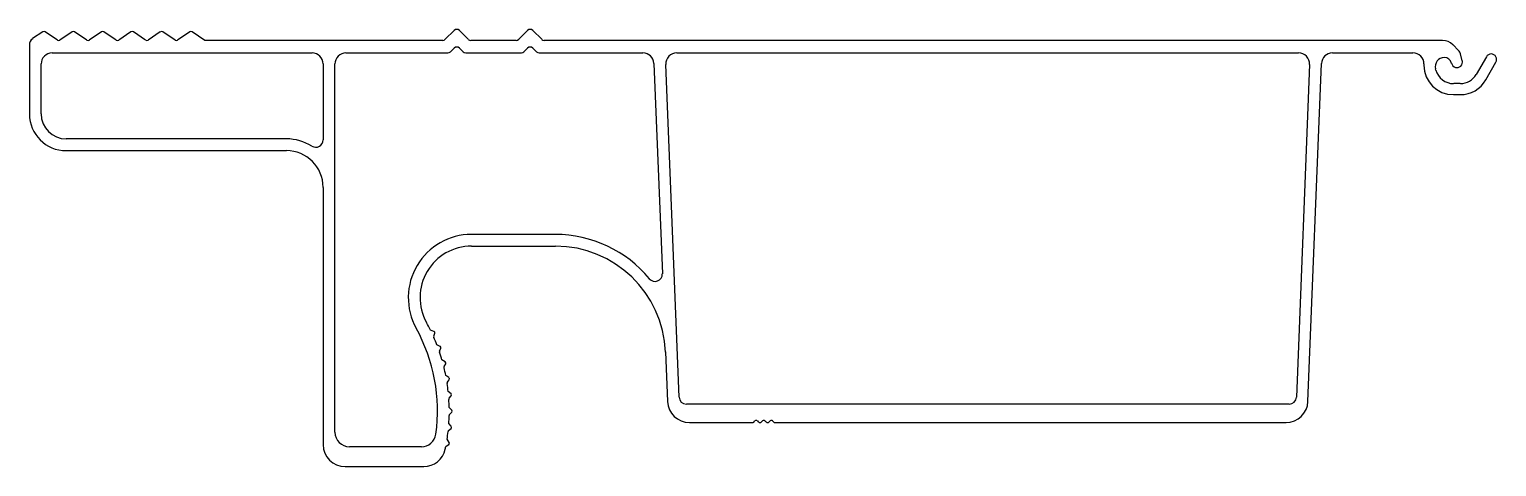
# Model space of a CAD drawing. Extents: x 3125 to 3325, y 2013 to 2073.
import ezdxf

# ---------------------------------------------------------------- set-up
doc = ezdxf.new("R2010")
doc.units = 0
doc.layers.get('0').update_dxf_attribs({"linetype": 'CONTINUOUS'})

msp = doc.modelspace()

# ---------------------------------------------------------------- linework, layer by layer
for p, q in [((3127.33, 2072.49), (3125.94, 2071.58)), ((3129.33, 2071.39), (3127.66, 2072.49)), ((3131.33, 2072.49), (3129.66, 2071.39)), ((3133.33, 2071.39), (3131.66, 2072.49)), ((3135.33, 2072.49), (3133.66, 2071.39)), ((3137.33, 2071.39), (3135.66, 2072.49)), ((3139.33, 2072.49), (3137.66, 2071.39)), ((3141.33, 2071.39), (3139.66, 2072.49)), ((3143.33, 2072.49), (3141.66, 2071.39)), ((3145.33, 2071.39), (3143.66, 2072.49)), ((3147.33, 2072.49), (3145.66, 2071.39)), ((3149.41, 2071.34), (3147.66, 2072.49)), ((3183.34, 2072.69), (3182.13, 2071.49)), ((3185.26, 2071.49), (3184.05, 2072.69)), ((3193.34, 2072.69), (3192.13, 2071.49)), ((3195.26, 2071.49), (3194.05, 2072.69)), ((3125.5, 2070.74), (3125.5, 2061.33)), ((3181.78, 2071.34), (3149.41, 2071.34)), ((3182.84, 2069.79), (3183.34, 2070.29)), ((3184.05, 2070.29), (3184.05, 2070.29)), ((3184.05, 2070.29), (3184.55, 2069.79)), ((3191.78, 2071.34), (3185.61, 2071.34)), ((3192.84, 2069.79), (3193.34, 2070.29)), ((3194.05, 2070.29), (3194.05, 2070.29)), ((3194.05, 2070.29), (3194.55, 2069.79)), ((3317.92, 2071.34), (3195.61, 2071.34)), ((3320.12, 2069.97), (3319.34, 2070.76)), ((3127.1, 2061.33), (3127.1, 2068.14)), ((3128.6, 2069.64), (3164, 2069.64)), ((3165.5, 2068.14), (3165.5, 2057.8)), ((3167.1, 2018.03), (3167.1, 2068.14)), ((3168.6, 2069.64), (3182.49, 2069.64)), ((3184.91, 2069.64), (3192.49, 2069.64)), ((3194.91, 2069.64), (3209.05, 2069.64)), ((3210.55, 2068.2), (3210.55, 2068.2)), ((3210.55, 2068.2), (3211.69, 2039.59)), ((3213.96, 2022.8), (3212.16, 2068.08)), ((3213.66, 2069.64), (3298.33, 2069.64)), ((3299.83, 2068.08), (3298.03, 2022.8)), ((3299.61, 2022.22), (3301.44, 2068.2)), ((3302.94, 2069.64), (3313.9, 2069.64)), ((3315.4, 2068.14), (3315.4, 2067.95)), ((3320.62, 2068.57), (3320.38, 2069.51)), ((3323.9, 2069.11), (3322.51, 2066.71)), ((3323.81, 2065.96), (3325.2, 2068.37)), ((3317.03, 2067.3), (3316.98, 2067.49)), ((3320.35, 2065.46), (3319.45, 2065.46)), ((3319.41, 2063.96), (3320.35, 2063.96)), ((3160.5, 2057.94), (3130.5, 2057.94)), ((3130.5, 2056.34), (3160.5, 2056.34)), ((3165.5, 2051.34), (3165.5, 2051.34)), ((3165.5, 2051.34), (3165.5, 2016.33)), ((3197.13, 2044.94), (3185.7, 2044.94)), ((3185.7, 2043.34), (3185.7, 2043.34)), ((3185.7, 2043.34), (3197.13, 2043.34)), ((3180.59, 2031.75), (3180.11, 2031.92)), ((3180.56, 2031.08), (3180.71, 2031.49)), ((3181.45, 2029.71), (3180.98, 2029.93)), ((3181.36, 2029.05), (3181.54, 2029.44)), ((3212.11, 2028.94), (3212.38, 2022.21)), ((3182.12, 2027.6), (3181.68, 2027.86)), ((3181.98, 2026.95), (3182.2, 2027.33)), ((3182.61, 2025.45), (3182.19, 2025.74)), ((3182.41, 2024.81), (3182.66, 2025.17)), ((3182.92, 2023.25), (3182.52, 2023.58)), ((3182.66, 2022.64), (3182.94, 2022.97)), ((3183.02, 2021.04), (3182.66, 2021.41)), ((3182.72, 2020.45), (3183.03, 2020.76)), ((3297.04, 2021.84), (3214.96, 2021.84)), ((3182.58, 2018.27), (3182.92, 2018.55)), ((3182.94, 2018.83), (3182.61, 2019.23)), ((3215.38, 2019.34), (3223.96, 2019.34)), ((3224.13, 2019.41), (3224.28, 2019.56)), ((3224.63, 2019.56), (3224.76, 2019.43)), ((3225.19, 2019.43), (3225.32, 2019.56)), ((3225.67, 2019.56), (3225.8, 2019.43)), ((3226.23, 2019.43), (3226.36, 2019.56)), ((3226.71, 2019.56), (3226.86, 2019.41)), ((3227.03, 2019.34), (3296.62, 2019.34)), ((3178.88, 2016.04), (3169.1, 2016.04)), ((3182.26, 2016.11), (3182.61, 2016.36)), ((3182.66, 2016.64), (3182.37, 2017.06)), ((3168.5, 2013.34), (3179.19, 2013.34))]:
    msp.add_line(p, q)
for centre, radius, start, end in [((3127.5, 2072.24), 0.3, 56.8406, 123.9496), ((3131.5, 2072.24), 0.3, 56.8375, 123.9491), ((3135.5, 2072.24), 0.3, 56.8369, 123.945), ((3139.5, 2072.24), 0.3, 56.8369, 123.945), ((3143.5, 2072.24), 0.3, 56.8406, 123.9488), ((3147.5, 2072.24), 0.3, 56.8406, 123.9488), ((3183.7, 2072.34), 0.5, 45.0007, 135.3311), ((3193.7, 2072.34), 0.5, 45.0007, 135.3311), ((3126.5, 2070.74), 1, 123.4563, 180.2591), ((3129.5, 2071.64), 0.3, 237.0903, 303.3993), ((3133.5, 2071.64), 0.3, 237.0866, 303.3955), ((3137.5, 2071.64), 0.3, 237.0866, 303.3955), ((3141.5, 2071.64), 0.3, 237.0869, 303.3993), ((3145.5, 2071.64), 0.3, 237.0903, 303.3993), ((3181.78, 2071.84), 0.5, 270.2849, 314.9993), ((3183.7, 2069.94), 0.5, 44.9915, 135.1377), ((3185.61, 2071.84), 0.5, 225.3911, 270.2867), ((3191.78, 2071.84), 0.5, 270.2849, 314.9993), ((3193.7, 2069.94), 0.5, 44.9915, 135.1377), ((3195.61, 2071.84), 0.5, 225.3911, 270.2866), ((3317.92, 2069.34), 2, 45.0038, 90), ((3128.6, 2068.14), 1.5, 90, 180.2115), ((3164, 2068.14), 1.5, 0, 90), ((3168.6, 2068.14), 1.5, 90, 180.2115), ((3182.49, 2070.14), 0.5, 270.285, 314.9949), ((3184.91, 2070.14), 0.5, 225.3822, 270.285), ((3192.49, 2070.14), 0.5, 270.285, 314.9949), ((3194.91, 2070.14), 0.5, 225.3822, 270.285), ((3209.05, 2068.14), 1.5, 2.2771, 90), ((3213.66, 2068.14), 1.5, 90, 182.4911), ((3298.33, 2068.14), 1.5, 357.7232, 90), ((3302.94, 2068.14), 1.5, 90, 177.9319), ((3313.9, 2068.14), 1.5, 0, 90), ((3318.14, 2067.8), 1.2, 88.7626, 195.3925), ((3318.19, 2068), 1, 12.6306, 91.4028), ((3319.9, 2068.39), 0.751, 192.6214, 14.2587), ((3319.42, 2069.26), 1, 14.258, 45.0044), ((3324.55, 2068.74), 0.75, 329.9994, 150.2241), ((3319.4, 2067.96), 4, 180.1328, 270.1007), ((3319.44, 2067.96), 2.5, 195.3161, 270.1274), ((3320.35, 2067.96), 2.5, 270.1274, 329.9995), ((3320.35, 2067.96), 4, 270.1007, 329.9995), ((3130.5, 2061.34), 5, 180.1158, 270.0901), ((3130.5, 2061.34), 3.4, 180.1405, 270.1092), ((3160.5, 2051.34), 6.6, 58.2446, 90), ((3160.5, 2051.34), 5, 0, 90), ((3164.5, 2057.8), 1, 238.2394, 0.0001), ((3185.7, 2036.34), 8.6, 90, 208.8468), ((3197.13, 2028.34), 16.6, 39.5787, 90), ((3185.7, 2036.34), 7, 90, 208.8467), ((3197.13, 2028.34), 15, 2.2772, 90), ((3210.69, 2039.55), 1, 219.5787, 2.2771), ((3157.67, 2020.9), 23.4, 352.3171, 28.8468), ((3157.67, 2020.9), 25, 26.1575, 28.8467), ((3180.75, 2031.01), 0.2, 160.5167, 203.686), ((3157.67, 2020.9), 25, 21.1577, 23.6586), ((3180.52, 2031.56), 0.2, 340.0169, 70.0075), ((3181.54, 2028.96), 0.2, 155.4791, 198.6711), ((3157.67, 2020.9), 25, 16.1578, 18.6588), ((3181.36, 2029.53), 0.2, 335.0116, 65.0116), ((3182.15, 2026.85), 0.2, 150.4403, 193.6672), ((3157.67, 2020.9), 25, 11.1579, 13.6589), ((3182.02, 2027.43), 0.2, 330.0053, 59.9974), ((3182.58, 2024.7), 0.2, 145.3991, 188.6635), ((3157.67, 2020.9), 25, 6.1577, 8.6589), ((3182.5, 2025.28), 0.2, 325.0002, 55.0002), ((3182.81, 2022.51), 0.2, 140.3725, 183.7015), ((3157.67, 2020.9), 25, 1.158, 3.6583), ((3182.79, 2023.1), 0.2, 320.0131, 49.9929), ((3215.38, 2022.34), 3, 182.4286, 270.1163), ((3214.96, 2022.84), 1, 182.5392, 270.2014), ((3296.61, 2022.34), 3, 270.1164, 357.723), ((3297.03, 2022.84), 1, 270.2014, 357.7232), ((3157.67, 2020.9), 25, 356.158, 358.6583), ((3182.86, 2020.31), 0.2, 135.3289, 178.7048), ((3182.88, 2020.9), 0.2, 315.503, 44.9944), ((3169.1, 2018.04), 2, 180.1832, 270.1425), ((3157.67, 2020.9), 25, 351.1579, 353.6588), ((3182.71, 2018.12), 0.2, 130.2538, 173.6732), ((3182.79, 2018.7), 0.2, 310.0071, 39.997), ((3223.96, 2019.59), 0.25, 270, 314.9299), ((3224.46, 2019.38), 0.25, 45, 134.9299), ((3224.98, 2019.64), 0.3, 225, 314.974), ((3225.5, 2019.38), 0.25, 45, 134.974), ((3226.02, 2019.64), 0.3, 225, 315), ((3226.54, 2019.38), 0.25, 45, 135), ((3227.03, 2019.59), 0.25, 225, 270), ((3168.5, 2016.34), 3, 180.1496, 270.1163), ((3178.87, 2018.04), 2, 270.1425, 352.3183), ((3182.37, 2015.95), 0.2, 125.1634, 168.6611), ((3182.5, 2016.52), 0.2, 304.9998, 34.9998), ((3179.19, 2016.34), 3, 270.1163, 348.0348), ((3157.67, 2020.9), 25, 348.0348, 348.659)]:
    msp.add_arc(centre, radius, start, end)

doc.saveas('drawing.dxf')
